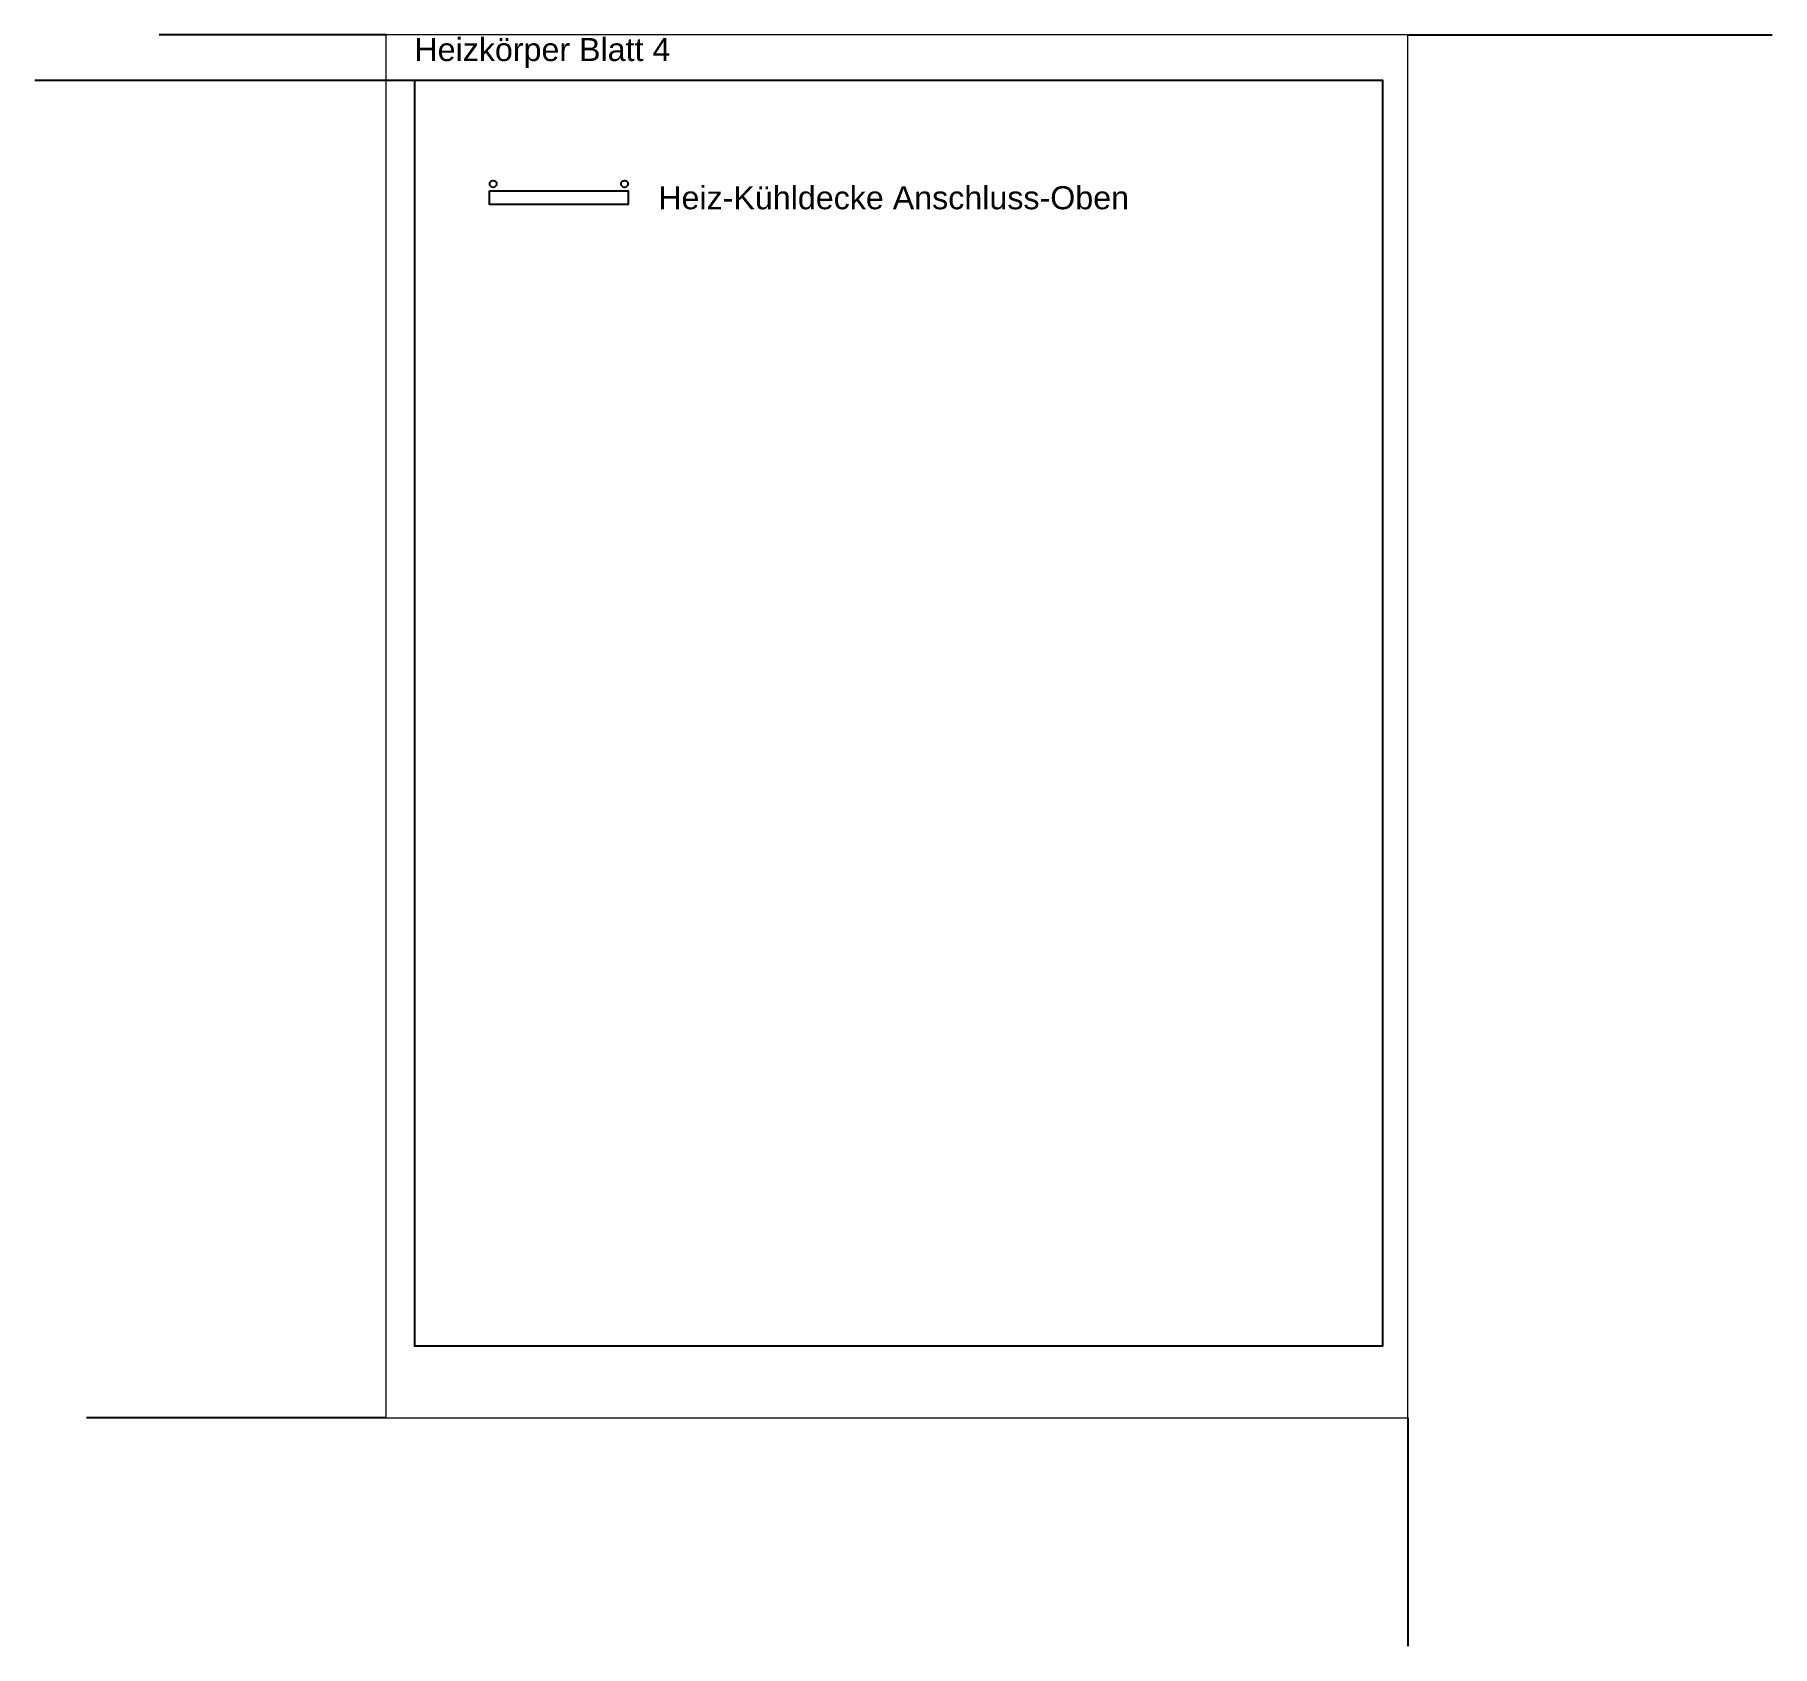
# Paper-space layout 'Blatt 4' of a CAD drawing. Header units: millimetres. Extents: x 837 to 1194, y 48 to 379.
# The model-space entities are those that its viewports show. They can reach past a viewport. Long polylines and large blocks are cut down to what shows.
import ezdxf
from ezdxf.enums import TextEntityAlignment as Align

# ---------------------------------------------------------------- set-up
doc = ezdxf.new("R2010")
doc.units = ezdxf.units.MM
doc.layers.add('Z_Format', color=7, linetype='Continuous', plot=False)
doc.styles.get("Standard").update_dxf_attribs({"font": 'arial.ttf'})

# ---------------------------------------------------------------- blocks, each defined once
blk = doc.blocks.new('Heiz-Kühldecke Anschluss-Oben')
blk.add_lwpolyline([(-750, 76), (750, 76), (750, -74), (-750, -74)], close=True)
for centre in [(-712, 151), (712, 151)]:
    blk.add_circle(centre, 37.5)

msp = doc.modelspace()

# ---------------------------------------------------------------- linework, layer by layer
msp.add_lwpolyline([(5800, -38446), (5800, -52166), (16300, -52166), (16300, -38446), (5800, -38446)])

# ---------------------------------------------------------------- block references
msp.add_blockref('Heiz-Kühldecke Anschluss-Oben', (7366, -39718))

# ---------------------------------------------------------------- texts
at = {"color": 7}
msp.add_text('Heiz-Kühldecke Anschluss-Oben', height=250, dxfattribs=at).set_placement((8444, -39717), align=Align.MIDDLE_LEFT)
at = {"insert": (5800, -38148), "char_height": 250, "attachment_point": 4}
msp.add_mtext_dynamic_manual_height_columns('Heizkörper Blatt 4', width=4100.87, gutter_width=12.5, heights=[0], dxfattribs=at)

psp = doc.layouts.new('Blatt 4')

# ---------------------------------------------------------------- linework, layer by layer
at = {"layer": 'Z_Format'}
for p, q in [((908.75, 379), (862.16, 379)), ((1118.75, 379), (1193.65, 379)), ((914.63, 369.6), (836.61, 369.6)), ((908.75, 94.84), (847.27, 94.84)), ((1118.75, 94.84), (1118.75, 47.9))]:
    psp.add_line(p, q, dxfattribs=at)

# ---------------------------------------------------------------- viewports
at = {"layer": 'Z_Format', "view_target_point": (-2628, -2975.5)}
psp.add_viewport(center=(1013.75, 236.92), size=(210, 284.164), view_center_point=(13658.38, -42471.89), view_height=14993.941, dxfattribs=at)

doc.saveas('drawing.dxf')
